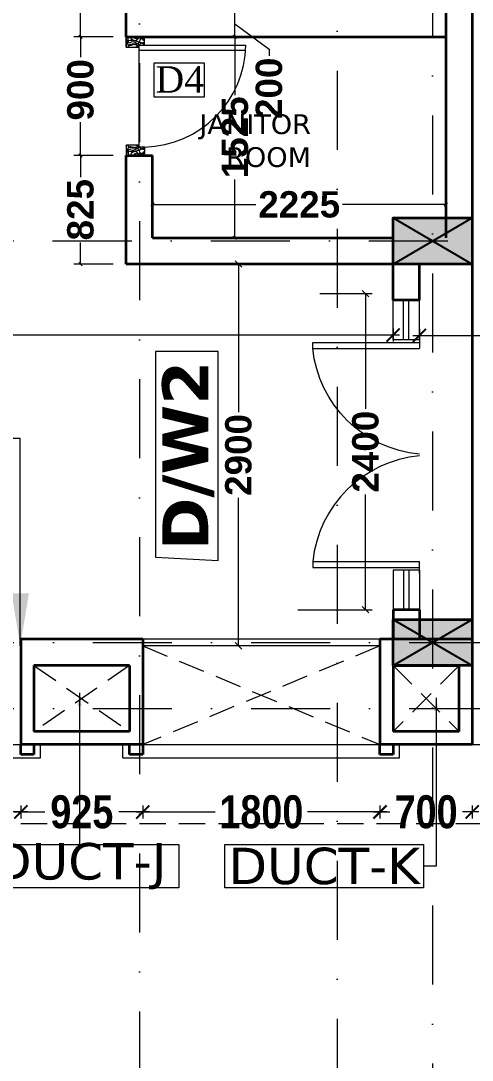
# Model space of a CAD drawing. Header units: millimetres. Extents: x -3092155 to 4513934, y -12317808 to 1850003.
# Drawn here: x -448414 to -444989, y -5530008 to -5522114 of the extents above; entities that cross this region are included whole.
import ezdxf

# ---------------------------------------------------------------- set-up
doc = ezdxf.new("R2010")
doc.units = ezdxf.units.MM
doc.header["$LTSCALE"] = 2
doc.header["$MEASUREMENT"] = 0
doc.header["$PDMODE"] = 34
doc.header["$PDSIZE"] = 500
doc.linetypes.add('DASHDOT', pattern=[1, 0.5, -0.25, 0, -0.25])
doc.linetypes.add('DASHED2', pattern=[0.375, 0.25, -0.125])
for name, color, linetype, lineweight, true_color in [('AEROW', 7, 'Continuous', 15, 0x0d0d0d), ('DOT', 7, 'DASHED2', 0, 0x89067c), ('duct text', 7, 'Continuous', 5, 0x30182a)]:
    doc.layers.add(name, color=color, linetype=linetype, lineweight=lineweight, true_color=true_color)
for name, color, linetype, lineweight in [('coloumn', 10, 'Continuous', 35), ('cornice', 12, 'Continuous', 25), ('D DIM', 250, 'Continuous', 9), ('D4', 10, 'Continuous', 5), ('DOOR', 27, 'Continuous', 5), ('DUCT', 37, 'Continuous', 35), ('DW2', 10, 'Continuous', 9), ('expen. jt.', 130, 'Continuous', 35), ('glass', 5, 'Continuous', 15), ('GRID', 251, 'DASHDOT', 5), ('RAILING', 47, 'Continuous', 13), ('SILL', 74, 'Continuous', 9), ('TEXT', 7, 'Continuous', 13), ('toi.dim.', 214, 'Continuous', 9), ('WAll', 250, 'Continuous', 35)]:
    doc.layers.add(name, color=color, linetype=linetype, lineweight=lineweight)
doc.styles.add('door', font='arial.ttf', dxfattribs={"height": 70})
doc.styles.add('INNER DIM', font='ARIALNB.TTF', dxfattribs={"height": 250})
doc.styles.add('int dim', font='arialbd.ttf', dxfattribs={"height": 200})
doc.styles.get("Standard").update_dxf_attribs({"font": 'times.ttf', "height": 500})
doc.styles.add('style2', font='verdana.ttf')
doc.dimstyles.new('DOOR', dxfattribs={"dimtxt": 100, "dimasz": 100, "dimexe": 25, "dimexo": 50, "dimgap": 25, "dimtad": 0, "dimtih": 1, "dimtoh": 1, "dimdec": 0, "dimzin": 3, "dimdsep": 46, "dimtxsty": 'door', "dimblk": 'OBLIQUE', "dimcen": 200, "dimclrd": 256, "dimclre": 256, "dimclrt": 256, "dimadec": 0, "dimazin": 0, "dimtfac": 1, "dimtdec": 0, "dimtofl": 0, "dimtmove": 2, "dimatfit": 3, "dimfxl": 300, "dimfxlon": 1, "dimfrac": 1, "dimtolj": 1, "dimtzin": 0, "dimlwd": -1, "dimlwe": -1, "dimarcsym": 0})
doc.dimstyles.new('external final', dxfattribs={"dimscale": 0, "dimtxt": 250, "dimasz": 100, "dimexe": 50, "dimexo": 50, "dimgap": 50, "dimtad": 0, "dimdec": 0, "dimzin": 0, "dimdsep": 46, "dimtxsty": 'INNER DIM', "dimblk": 'ARCHTICK', "dimcen": 100, "dimdle": 50, "dimclrd": 256, "dimclre": 256, "dimclrt": 256, "dimadec": 0, "dimazin": 0, "dimtfac": 1, "dimtdec": 0, "dimtix": 1, "dimtmove": 1, "dimatfit": 3, "dimfxl": 50, "dimfxlon": 1, "dimtolj": 1, "dimtzin": 0, "dimlwd": -1, "dimlwe": -1, "dimarcsym": 1})
doc.dimstyles.new('INNER DIM', dxfattribs={"dimscale": 0, "dimtxt": 250, "dimasz": 100, "dimexe": 50, "dimexo": 50, "dimgap": 50, "dimtad": 0, "dimdec": 0, "dimzin": 0, "dimdsep": 46, "dimtxsty": 'INNER DIM', "dimblk": 'ARCHTICK', "dimcen": 100, "dimdle": 50, "dimclrd": 256, "dimclre": 256, "dimclrt": 256, "dimadec": 0, "dimazin": 0, "dimtfac": 1, "dimtdec": 0, "dimtix": 1, "dimtmove": 2, "dimatfit": 3, "dimfxl": 50, "dimfxlon": 1, "dimtolj": 1, "dimtzin": 0, "dimlwd": -1, "dimlwe": -1, "dimarcsym": 1})
doc.dimstyles.new('lamon', dxfattribs={"dimtxt": 200, "dimasz": 50, "dimexe": 50, "dimexo": 100, "dimgap": 25, "dimtad": 0, "dimdec": 0, "dimzin": 3, "dimdsep": 46, "dimtxsty": 'int dim', "dimblk": 'OBLIQUE', "dimcen": 90, "dimclrd": 256, "dimclre": 256, "dimclrt": 256, "dimadec": 0, "dimazin": 0, "dimtfac": 1, "dimtdec": 0, "dimtofl": 0, "dimtmove": 1, "dimatfit": 3, "dimfxl": 1, "dimfrac": 1, "dimtolj": 1, "dimtzin": 0, "dimlwd": -1, "dimlwe": -1, "dimarcsym": 1})
doc.dimstyles.new('toilet detail', dxfattribs={"dimtxt": 150, "dimasz": 25, "dimexe": 50, "dimexo": 100, "dimgap": 25, "dimtad": 0, "dimdec": 0, "dimzin": 3, "dimdsep": 46, "dimtxsty": 'int dim', "dimblk": 'OBLIQUE', "dimcen": 90, "dimclrd": 214, "dimclre": 214, "dimclrt": 256, "dimadec": 0, "dimazin": 0, "dimtfac": 1, "dimtdec": 0, "dimtofl": 0, "dimtmove": 1, "dimatfit": 3, "dimfxl": 1, "dimfrac": 1, "dimtolj": 1, "dimtzin": 0, "dimlwd": -1, "dimlwe": -1, "dimarcsym": 1})

# ---------------------------------------------------------------- blocks, each defined once
blk = doc.blocks.new('_ArchTick')
at = {"color": 0, "linetype": 'ByBlock', "const_width": 0.15}
blk.add_lwpolyline([(-0.5, -0.5), (0.5, 0.5)], dxfattribs=at)
blk = doc.blocks.new('*D109')
at = {"layer": 'D DIM', "ltscale": 100, "transparency": 16777216}
for p, q in [((-445688.6, -5528072.8), (-445688.6, -5528172.8)), ((-444988.5, -5528072.8), (-444988.5, -5528172.8)), ((-445738.6, -5528122.8), (-445614.4, -5528122.8)), ((-444938.5, -5528122.8), (-445062.7, -5528122.8))]:
    blk.add_line(p, q, dxfattribs=at)
at = {"layer": 'Defpoints', "color": 0, "lineweight": 50, "ltscale": 100, "transparency": 16777216}
for p in [(-445688.6, -5527611.2), (-444988.5, -5527611.2), (-445688.6, -5528122.8)]:
    blk.add_point(p, dxfattribs=at)
at = {"layer": 'D DIM', "ltscale": 100, "transparency": 16777216, "xscale": 100, "yscale": 100, "zscale": 100, "rotation": 180}
blk.add_blockref('_ArchTick', (-445688.6, -5528122.8), dxfattribs=at)
at = {"layer": 'D DIM', "ltscale": 100, "transparency": 16777216, "xscale": 100, "yscale": 100, "zscale": 100}
blk.add_blockref('_ArchTick', (-444988.5, -5528122.8), dxfattribs=at)
at = {"layer": 'D DIM', "ltscale": 100, "transparency": 16777216, "insert": (-445338.5, -5528122.8), "char_height": 250, "attachment_point": 5, "style": 'INNER DIM'}
blk.add_mtext('\\A1;700', dxfattribs=at)
blk = doc.blocks.new('*D110')
at = {"layer": 'D DIM', "ltscale": 100, "transparency": 16777216}
for p, q in [((-447488.6, -5528072.8), (-447488.6, -5528172.8)), ((-445688.6, -5528072.8), (-445688.6, -5528172.8)), ((-447538.6, -5528122.8), (-446938.8, -5528122.8)), ((-445638.6, -5528122.8), (-446238.4, -5528122.8))]:
    blk.add_line(p, q, dxfattribs=at)
at = {"layer": 'Defpoints', "color": 0, "lineweight": 50, "ltscale": 100, "transparency": 16777216}
for p in [(-447488.6, -5527611.2), (-445688.6, -5527611.2), (-447488.6, -5528122.8)]:
    blk.add_point(p, dxfattribs=at)
at = {"layer": 'D DIM', "ltscale": 100, "transparency": 16777216, "xscale": 100, "yscale": 100, "zscale": 100, "rotation": 180}
blk.add_blockref('_ArchTick', (-447488.6, -5528122.8), dxfattribs=at)
at = {"layer": 'D DIM', "ltscale": 100, "transparency": 16777216, "xscale": 100, "yscale": 100, "zscale": 100}
blk.add_blockref('_ArchTick', (-445688.6, -5528122.8), dxfattribs=at)
at = {"layer": 'D DIM', "ltscale": 100, "transparency": 16777216, "insert": (-446588.6, -5528122.8), "char_height": 250, "attachment_point": 5, "style": 'INNER DIM'}
blk.add_mtext('\\A1;1800', dxfattribs=at)
blk = doc.blocks.new('*D111')
at = {"layer": 'D DIM', "ltscale": 100, "transparency": 16777216}
for p, q in [((-448413.6, -5528072.8), (-448413.6, -5528172.8)), ((-447488.6, -5528072.8), (-447488.6, -5528172.8)), ((-448463.6, -5528122.8), (-448231.1, -5528122.8)), ((-447438.6, -5528122.8), (-447671, -5528122.8))]:
    blk.add_line(p, q, dxfattribs=at)
at = {"layer": 'Defpoints', "color": 0, "lineweight": 50, "ltscale": 100, "transparency": 16777216}
for p in [(-448413.6, -5527611.2), (-447488.6, -5527611.2), (-448413.6, -5528122.8)]:
    blk.add_point(p, dxfattribs=at)
at = {"layer": 'D DIM', "ltscale": 100, "transparency": 16777216, "xscale": 100, "yscale": 100, "zscale": 100, "rotation": 180}
blk.add_blockref('_ArchTick', (-448413.6, -5528122.8), dxfattribs=at)
at = {"layer": 'D DIM', "ltscale": 100, "transparency": 16777216, "xscale": 100, "yscale": 100, "zscale": 100}
blk.add_blockref('_ArchTick', (-447488.6, -5528122.8), dxfattribs=at)
at = {"layer": 'D DIM', "ltscale": 100, "transparency": 16777216, "insert": (-447951.1, -5528122.8), "char_height": 250, "attachment_point": 5, "style": 'INNER DIM'}
blk.add_mtext('\\A1;925', dxfattribs=at)
blk = doc.blocks.new('*D112')
at = {"layer": 'D DIM', "ltscale": 100, "transparency": 16777216}
for p, q in [((-450213.6, -5528072.8), (-450213.6, -5528172.8)), ((-448413.6, -5528072.8), (-448413.6, -5528172.8)), ((-450263.6, -5528122.8), (-449663.8, -5528122.8)), ((-448363.6, -5528122.8), (-448963.4, -5528122.8))]:
    blk.add_line(p, q, dxfattribs=at)
at = {"layer": 'Defpoints', "color": 0, "lineweight": 50, "ltscale": 100, "transparency": 16777216}
for p in [(-450213.6, -5527611.2), (-448413.6, -5527611.2), (-450213.6, -5528122.8)]:
    blk.add_point(p, dxfattribs=at)
at = {"layer": 'D DIM', "ltscale": 100, "transparency": 16777216, "xscale": 100, "yscale": 100, "zscale": 100, "rotation": 180}
blk.add_blockref('_ArchTick', (-450213.6, -5528122.8), dxfattribs=at)
at = {"layer": 'D DIM', "ltscale": 100, "transparency": 16777216, "xscale": 100, "yscale": 100, "zscale": 100}
blk.add_blockref('_ArchTick', (-448413.6, -5528122.8), dxfattribs=at)
at = {"layer": 'D DIM', "ltscale": 100, "transparency": 16777216, "insert": (-449313.6, -5528122.8), "char_height": 250, "attachment_point": 5, "style": 'INNER DIM'}
blk.add_mtext('\\A1;1800', dxfattribs=at)
blk = doc.blocks.new('_Oblique')
at = {"color": 0, "linetype": 'ByBlock', "lineweight": -2}
blk.add_line((-0.5, -0.5), (0.5, 0.5), dxfattribs=at)
blk = doc.blocks.new('*D331')
at = {"layer": 'D DIM', "ltscale": 100, "transparency": 16777216}
for p, q in [((-446587.3, -5523961.2), (-446812.3, -5523961.2)), ((-446762.3, -5523961.2), (-446762.3, -5525085.8)), ((-446762.3, -5526861.2), (-446762.3, -5525736.6)), ((-446688.6, -5526861.2), (-446812.3, -5526861.2))]:
    blk.add_line(p, q, dxfattribs=at)
at = {"layer": 'Defpoints', "color": 0, "lineweight": 50, "ltscale": 100, "transparency": 16777216}
for p in [(-446487.3, -5523961.2), (-446762.3, -5526861.2), (-446588.6, -5526861.2)]:
    blk.add_point(p, dxfattribs=at)
at = {"layer": 'D DIM', "ltscale": 100, "transparency": 16777216, "xscale": 50, "yscale": 50, "zscale": 50}
for p, rotation in [((-446762.3, -5523961.2), 90), ((-446762.3, -5526861.2), 270)]:
    blk.add_blockref('_Oblique', p, dxfattribs=dict(at, rotation=rotation))
at = {"layer": 'D DIM', "ltscale": 100, "transparency": 16777216, "insert": (-446762.3, -5525411.2), "char_height": 200, "attachment_point": 5, "rotation": 90, "style": 'int dim'}
blk.add_mtext('\\A1;2900', dxfattribs=at)
blk = doc.blocks.new('*D350')
at = {"layer": 'D DIM', "ltscale": 100, "transparency": 16777216}
for p, q in [((-445389.4, -5524453.7), (-445389.4, -5524553.7)), ((-438738.9, -5524453.7), (-438738.9, -5524553.7)), ((-445439.4, -5524503.7), (-442419.7, -5524503.7)), ((-438688.9, -5524503.7), (-441708.6, -5524503.7))]:
    blk.add_line(p, q, dxfattribs=at)
at = {"layer": 'Defpoints', "color": 0, "lineweight": 50, "ltscale": 100, "transparency": 16777216}
for p in [(-438738.9, -5523611.2), (-445389.4, -5523961.2), (-445389.4, -5524503.7)]:
    blk.add_point(p, dxfattribs=at)
at = {"layer": 'D DIM', "ltscale": 100, "transparency": 16777216, "xscale": 100, "yscale": 100, "zscale": 100, "rotation": 180}
blk.add_blockref('_ArchTick', (-445389.4, -5524503.7), dxfattribs=at)
at = {"layer": 'D DIM', "ltscale": 100, "transparency": 16777216, "xscale": 100, "yscale": 100, "zscale": 100}
blk.add_blockref('_ArchTick', (-438738.9, -5524503.7), dxfattribs=at)
at = {"layer": 'D DIM', "ltscale": 100, "transparency": 16777216, "insert": (-442064.1, -5524503.7), "char_height": 250, "attachment_point": 5, "style": 'INNER DIM'}
blk.add_mtext('\\A1;6650', dxfattribs=at)
blk = doc.blocks.new('*D949')
at = {"layer": 'D DIM', "ltscale": 100, "transparency": 16777216}
for p, q in [((-446144.4, -5524186.2), (-445748.4, -5524186.2)), ((-445798.4, -5524186.2), (-445798.4, -5525060.8)), ((-445798.4, -5526586.2), (-445798.4, -5525711.6)), ((-446311.9, -5526586.2), (-445748.4, -5526586.2))]:
    blk.add_line(p, q, dxfattribs=at)
at = {"layer": 'Defpoints', "color": 0, "lineweight": 50, "ltscale": 100, "transparency": 16777216}
for p in [(-446244.4, -5524186.2), (-445798.4, -5524186.2), (-446411.9, -5526586.2)]:
    blk.add_point(p, dxfattribs=at)
at = {"layer": 'D DIM', "ltscale": 100, "transparency": 16777216, "xscale": 50, "yscale": 50, "zscale": 50}
for p, rotation in [((-445798.4, -5524186.2), 90), ((-445798.4, -5526586.2), 270)]:
    blk.add_blockref('_Oblique', p, dxfattribs=dict(at, rotation=rotation))
at = {"layer": 'D DIM', "ltscale": 100, "transparency": 16777216, "insert": (-445798.4, -5525386.2), "char_height": 200, "attachment_point": 5, "rotation": 90, "style": 'int dim'}
blk.add_mtext('\\A1;2400', dxfattribs=at)
blk = doc.blocks.new('1000 DOOR R')
at = {"layer": 'DOOR', "color": 252, "ltscale": 200}
for p, q in [((-900, -900), (0, -900)), ((-900, -900), (-900, -950)), ((-900, -950), (0, -950)), ((0, -1000), (0, -900))]:
    blk.add_line(p, q, dxfattribs=at)
blk.add_arc((96.2, -1003), 1001.5, 95.46124, 174.09882, dxfattribs=at)
blk = doc.blocks.new('A$C44E84F5B')
at = {"layer": 'SILL', "ltscale": 0.1, "extrusion": (0, 0, -1), "xscale": -0.8999999999990947, "yscale": 0.8999999999990947, "zscale": -0.900000000403865, "rotation": 180}
blk.add_blockref('1000 DOOR R', (0, 900), dxfattribs=at)
at = {"layer": 'SILL', "ltscale": 0.1, "extrusion": (0, 0, -1), "xscale": 0.8999999999990947, "yscale": 0.8999999999990947, "zscale": -0.900000000403865}
blk.add_blockref('1000 DOOR R', (0, 900), dxfattribs=at)
blk = doc.blocks.new('S.F')
at = {"layer": 'coloumn', "ltscale": 100}
for points in [[(40680.8, -5831806.2), (40680.8, -5832156.2), (40080.8, -5832156.2), (40080.8, -5831806.2)], [(40680.4, -5834856.2), (40680.4, -5835206.2), (40080.4, -5835206.2), (40080.4, -5834856.2)]]:
    blk.add_hatch(color=256, dxfattribs=at).paths.add_polyline_path(points)
at = {"layer": 'coloumn', "lineweight": 25, "ltscale": 100}
for p, q in [((40080.8, -5832156.2), (40680.8, -5831806.2)), ((40080.8, -5831806.2), (40680.8, -5832156.2)), ((40080.4, -5835206.2), (40680.4, -5834856.2)), ((40080.4, -5834856.2), (40680.4, -5835206.2))]:
    blk.add_line(p, q, dxfattribs=at)
at = {"layer": 'coloumn', "ltscale": 100}
for points in [[(40680.8, -5831806.2), (40680.8, -5832156.2), (40080.8, -5832156.2), (40080.8, -5831806.2)], [(40680.4, -5834856.2), (40680.4, -5835206.2), (40080.4, -5835206.2), (40080.4, -5834856.2)]]:
    blk.add_lwpolyline(points, close=True, dxfattribs=at)
blk = doc.blocks.new('*D1121')
at = {"layer": 'D DIM', "ltscale": 100, "transparency": 16777216}
for p, q in [((-456614.3, -5524543.1), (-456614.3, -5524450.3)), ((-445589.4, -5524450.3), (-445589.4, -5524550.3)), ((-456664.3, -5524500.3), (-451534.4, -5524500.3)), ((-445539.4, -5524500.3), (-450669.4, -5524500.3))]:
    blk.add_line(p, q, dxfattribs=at)
at = {"layer": 'Defpoints', "color": 0, "lineweight": 50, "ltscale": 100, "transparency": 16777216}
for p in [(-445589.4, -5524127.4), (-445589.4, -5524500.3), (-456614.3, -5524593.1)]:
    blk.add_point(p, dxfattribs=at)
at = {"layer": 'D DIM', "ltscale": 100, "transparency": 16777216, "xscale": 100, "yscale": 100, "zscale": 100, "rotation": 180}
blk.add_blockref('_ArchTick', (-456614.3, -5524500.3), dxfattribs=at)
at = {"layer": 'D DIM', "ltscale": 100, "transparency": 16777216, "xscale": 100, "yscale": 100, "zscale": 100}
blk.add_blockref('_ArchTick', (-445589.4, -5524500.3), dxfattribs=at)
at = {"layer": 'D DIM', "ltscale": 100, "transparency": 16777216, "insert": (-451101.9, -5524500.3), "char_height": 250, "attachment_point": 5, "style": 'INNER DIM'}
blk.add_mtext('\\A1;11025', dxfattribs=at)
blk = doc.blocks.new('A$C3DC14F32')
at = {"layer": 'DOOR', "ltscale": 100}
for p, q in [((53, 115), (53, 756.7)), ((84, 80), (84, 755.4)), ((0, 0), (0, 115)), ((53, 115), (0, 115)), ((53, 80), (53, 115)), ((53, 80), (697, 80)), ((65, 0), (65, 80)), ((685, 80), (685, 0)), ((697, 115), (697, 80)), ((697, 115), (750, 115)), ((750, 115), (750, 0)), ((65, 0), (0, 0)), ((685, 0), (750, 0))]:
    blk.add_line(p, q, dxfattribs=at)
blk.add_arc((40.3, 100), 656.9, 1.30772, 88.89343, dxfattribs=at)
for points in [[(50, 115), (28.5, 70), (14.5, 33.5), (0, 24)], [(26.5, 115), (8, 91.5), (10.5, 56), (0, 44.5)], [(53, 82), (32.5, 31.5), (37, 21), (0, 12)], [(0, 81), (22.5, 62.5), (25, 15), (65, 0)], [(62, 80), (49, 49), (54, 23.5), (4, 0)], [(7, 115), (15, 90.5), (41.5, 75), (48, 24.5), (65, 10)], [(37, 115), (40, 96), (56, 76), (65, 61)], [(743, 115), (735, 90.5), (708.5, 75), (702, 24.5), (685, 10)], [(713, 115), (710, 96), (694, 76), (685, 61)], [(750, 81), (727.5, 62.5), (725, 15), (685, 0)], [(688, 80), (701, 49), (696, 23.5), (746, 0)], [(697, 82), (717.5, 31.5), (713, 21), (750, 12)], [(700, 115), (721.5, 70), (735.5, 33.5), (750, 24)], [(723.5, 115), (742, 91.5), (739.5, 56), (750, 44.5)]]:
    blk.add_spline(points, degree=3, dxfattribs=at)
blk = doc.blocks.new('*D1265')
at = {"layer": 'Defpoints', "color": 0, "lineweight": 50, "ltscale": 100, "transparency": 16777216}
for p in [(-1419582.2, -5393635.7), (-1419235.2, -5393635.7), (-1419235.2, -5394460.7)]:
    blk.add_point(p, dxfattribs=at)
at = {"layer": 'toi.dim.', "color": 214, "ltscale": 100, "transparency": 16777216}
for p, q in [((-1419335.2, -5393635.7), (-1419632.2, -5393635.7)), ((-1419582.2, -5393635.7), (-1419582.2, -5393800)), ((-1419582.2, -5394460.7), (-1419582.2, -5394296.4)), ((-1419335.2, -5394460.7), (-1419632.2, -5394460.7))]:
    blk.add_line(p, q, dxfattribs=at)
at = {"layer": 'toi.dim.', "color": 214, "ltscale": 100, "transparency": 16777216, "xscale": 25, "yscale": 25, "zscale": 25}
for p, rotation in [((-1419582.2, -5393635.7), 90), ((-1419582.2, -5394460.7), 270)]:
    blk.add_blockref('_Oblique', p, dxfattribs=dict(at, rotation=rotation))
at = {"layer": 'toi.dim.', "ltscale": 100, "transparency": 16777216, "insert": (-1419582.2, -5394048.2), "char_height": 200, "attachment_point": 5, "rotation": 90, "style": 'int dim'}
blk.add_mtext('\\A1;825', dxfattribs=at)
blk = doc.blocks.new('*D1266')
at = {"layer": 'Defpoints', "color": 0, "lineweight": 50, "ltscale": 100, "transparency": 16777216}
for p in [(-1419582.2, -5392735.7), (-1419235.2, -5392735.7), (-1419235.2, -5393635.7)]:
    blk.add_point(p, dxfattribs=at)
at = {"layer": 'toi.dim.', "color": 214, "ltscale": 100, "transparency": 16777216}
for p, q in [((-1419335.2, -5392735.7), (-1419632.2, -5392735.7)), ((-1419582.2, -5392735.7), (-1419582.2, -5392890.9)), ((-1419582.2, -5393635.7), (-1419582.2, -5393384.4)), ((-1419335.2, -5393635.7), (-1419632.2, -5393635.7))]:
    blk.add_line(p, q, dxfattribs=at)
at = {"layer": 'toi.dim.', "color": 214, "ltscale": 100, "transparency": 16777216, "xscale": 25, "yscale": 25, "zscale": 25}
for p, rotation in [((-1419582.2, -5392735.7), 90), ((-1419582.2, -5393635.7), 270)]:
    blk.add_blockref('_Oblique', p, dxfattribs=dict(at, rotation=rotation))
at = {"layer": 'toi.dim.', "ltscale": 100, "transparency": 16777216, "insert": (-1419582.2, -5393137.6), "char_height": 200, "attachment_point": 5, "rotation": 90, "style": 'int dim'}
blk.add_mtext('\\A1;900', dxfattribs=at)
blk = doc.blocks.new('*D1267')
at = {"layer": 'Defpoints', "color": 0, "lineweight": 50, "ltscale": 100, "transparency": 16777216}
for p in [(-1419582.2, -5391060.7), (-1419359.8, -5391060.7), (-1419235.2, -5392735.7)]:
    blk.add_point(p, dxfattribs=at)
at = {"layer": 'toi.dim.', "color": 214, "ltscale": 100, "transparency": 16777216}
for p, q in [((-1419459.8, -5391060.7), (-1419632.2, -5391060.7)), ((-1419582.2, -5391060.7), (-1419582.2, -5391577.7)), ((-1419582.2, -5392735.7), (-1419582.2, -5392218.7)), ((-1419335.2, -5392735.7), (-1419632.2, -5392735.7))]:
    blk.add_line(p, q, dxfattribs=at)
at = {"layer": 'toi.dim.', "color": 214, "ltscale": 100, "transparency": 16777216, "xscale": 25, "yscale": 25, "zscale": 25}
for p, rotation in [((-1419582.2, -5391060.7), 90), ((-1419582.2, -5392735.7), 270)]:
    blk.add_blockref('_Oblique', p, dxfattribs=dict(at, rotation=rotation))
at = {"layer": 'toi.dim.', "ltscale": 100, "transparency": 16777216, "insert": (-1419582.2, -5391898.2), "char_height": 200, "attachment_point": 5, "rotation": 90, "style": 'int dim'}
blk.add_mtext('\\A1;1675', dxfattribs=at)
blk = doc.blocks.new('*D1271')
at = {"layer": 'Defpoints', "color": 0, "lineweight": 50, "ltscale": 100, "transparency": 16777216}
for p in [(-1418410.2, -5392735.7), (-1418122.5, -5392735.7), (-1418122.5, -5394260.7)]:
    blk.add_point(p, dxfattribs=at)
at = {"layer": 'toi.dim.', "color": 214, "ltscale": 100, "transparency": 16777216}
for p, q in [((-1418222.5, -5392735.7), (-1418460.2, -5392735.7)), ((-1418410.2, -5392735.7), (-1418410.2, -5393177.7)), ((-1418410.2, -5394260.7), (-1418410.2, -5393818.7)), ((-1418222.5, -5394260.7), (-1418460.2, -5394260.7))]:
    blk.add_line(p, q, dxfattribs=at)
at = {"layer": 'toi.dim.', "color": 214, "ltscale": 100, "transparency": 16777216, "xscale": 25, "yscale": 25, "zscale": 25}
for p, rotation in [((-1418410.2, -5392735.7), 90), ((-1418410.2, -5394260.7), 270)]:
    blk.add_blockref('_Oblique', p, dxfattribs=dict(at, rotation=rotation))
at = {"layer": 'toi.dim.', "ltscale": 100, "transparency": 16777216, "insert": (-1418410.2, -5393498.2), "char_height": 200, "attachment_point": 5, "rotation": 90, "style": 'int dim'}
blk.add_mtext('\\A1;1525', dxfattribs=at)
blk = doc.blocks.new('*D1272')
at = {"layer": 'Defpoints', "color": 0, "lineweight": 50, "ltscale": 100, "transparency": 16777216}
for p in [(-1418410.2, -5392535.7), (-1418285.2, -5392535.7), (-1418122.5, -5392735.7)]:
    blk.add_point(p, dxfattribs=at)
at = {"layer": 'toi.dim.', "color": 214, "ltscale": 100, "transparency": 16777216}
for p, q in [((-1418385.2, -5392535.7), (-1418460.2, -5392535.7)), ((-1418410.2, -5392735.7), (-1418410.2, -5392535.7)), ((-1418410.2, -5392635.7), (-1418151.6, -5392828.3)), ((-1418222.5, -5392735.7), (-1418460.2, -5392735.7)), ((-1418151.6, -5392828.3), (-1418151.6, -5392878.3))]:
    blk.add_line(p, q, dxfattribs=at)
at = {"layer": 'toi.dim.', "color": 214, "ltscale": 100, "transparency": 16777216, "xscale": 25, "yscale": 25, "zscale": 25}
for p, rotation in [((-1418410.2, -5392535.7), 90), ((-1418410.2, -5392735.7), 270)]:
    blk.add_blockref('_Oblique', p, dxfattribs=dict(at, rotation=rotation))
at = {"layer": 'toi.dim.', "ltscale": 100, "transparency": 16777216, "insert": (-1418151.6, -5393126), "char_height": 200, "attachment_point": 5, "rotation": 90, "style": 'int dim'}
blk.add_mtext('\\A1;200', dxfattribs=at)
blk = doc.blocks.new('*D1308')
at = {"layer": 'Defpoints', "color": 0, "lineweight": 50, "ltscale": 100, "transparency": 16777216}
for p in [(-1419035.2, -5393857.8), (-1416810.3, -5393857.8), (-1419035.2, -5394008.8)]:
    blk.add_point(p, dxfattribs=at)
at = {"layer": 'toi.dim.', "color": 214, "ltscale": 100, "transparency": 16777216}
for p, q in [((-1419035.2, -5393957.8), (-1419035.2, -5394058.8)), ((-1416810.3, -5393957.8), (-1416810.3, -5394058.8)), ((-1419035.2, -5394008.8), (-1418250.8, -5394008.8)), ((-1416810.3, -5394008.8), (-1417594.7, -5394008.8))]:
    blk.add_line(p, q, dxfattribs=at)
at = {"layer": 'toi.dim.', "color": 214, "ltscale": 100, "transparency": 16777216, "xscale": 25, "yscale": 25, "zscale": 25, "rotation": 180}
blk.add_blockref('_Oblique', (-1419035.2, -5394008.8), dxfattribs=at)
at = {"layer": 'toi.dim.', "color": 214, "ltscale": 100, "transparency": 16777216, "xscale": 25, "yscale": 25, "zscale": 25}
blk.add_blockref('_Oblique', (-1416810.3, -5394008.8), dxfattribs=at)
at = {"layer": 'toi.dim.', "ltscale": 100, "transparency": 16777216, "insert": (-1417922.7, -5394008.8), "char_height": 200, "attachment_point": 5, "style": 'int dim'}
blk.add_mtext('\\A1;2225', dxfattribs=at)
blk = doc.blocks.new('tyyhht')
at = {"layer": 'DUCT', "ltscale": 100}
for p, q in [((-456314, -5835881.2), (-456314, -5835806.2)), ((-456214, -5835806.2), (-456214, -5835881.2)), ((-454414, -5835881.2), (-454414, -5835806.2)), ((-454314, -5835806.2), (-454314, -5835881.2)), ((-456214, -5835881.2), (-456314, -5835881.2)), ((-454314, -5835881.2), (-454414, -5835881.2))]:
    blk.add_line(p, q, dxfattribs=at)
at = {"layer": 'SILL', "ltscale": 100}
for p, q in [((-456364, -5835906.2), (-456364, -5835806.2)), ((-454264.4, -5835906.2), (-454264.4, -5835806.2)), ((-456364, -5835906.2), (-454264.4, -5835906.2))]:
    blk.add_line(p, q, dxfattribs=at)
blk = doc.blocks.new('u67u6ujuj')
at = {"layer": 'D4'}
blk.add_lwpolyline([(-1419023.9, -5392931.7), (-1418643.5, -5392931.7), (-1418643.5, -5393192.3), (-1419023.9, -5393192.3)], close=True, dxfattribs=at)
at = {"layer": 'WAll', "ltscale": 100}
for p, q in [((-1416610.2, -5385110.7), (-1416610.2, -5394460.7)), ((-1416810.3, -5385310.7), (-1416810.3, -5394260.7)), ((-1419235.2, -5392735.7), (-1419235.2, -5391078.5)), ((-1419235.2, -5392735.7), (-1416809.8, -5392735.7)), ((-1419235.2, -5394460.7), (-1419235.2, -5393635.7)), ((-1419235.2, -5393635.7), (-1419035.2, -5393635.7)), ((-1419035.2, -5394260.7), (-1419035.2, -5393635.7)), ((-1419035.2, -5394260.7), (-1417209.8, -5394260.7)), ((-1417209.8, -5394460.7), (-1419235.2, -5394460.7))]:
    blk.add_line(p, q, dxfattribs=at)
at = {"layer": 'DOOR', "ltscale": 100, "xscale": 1.199999999953806, "yscale": 1.199999999953806, "zscale": 1.199999999953806, "rotation": 269.9994965937137}
blk.add_blockref('A$C3DC14F32', (-1419235.2, -5392735.7), dxfattribs=at)
at = {"layer": 'D4', "insert": (-1418829.3, -5392958.8), "char_height": 200, "width": 464.194, "attachment_point": 2}
blk.add_mtext('\\pt2000;D4', dxfattribs=at)
at = {"layer": 'TEXT', "ltscale": 100, "insert": (-1417833.4, -5393323.4), "char_height": 150, "attachment_point": 3, "style": 'style2'}
blk.add_mtext('JANITOR\\PROOM', dxfattribs=at)
at = {"layer": 'toi.dim.', "ltscale": 100}
for base, p1, p2, angle, picture, middle in [((-1419582.2, -5391060.7), (-1419235.2, -5392735.7), (-1419359.8, -5391060.7), 90, '*D1267', (-1419582.2, -5391898.2)), ((-1418410.2, -5392735.7), (-1418122.5, -5394260.7), (-1418122.5, -5392735.7), 90, '*D1271', (-1418410.2, -5393498.2)), ((-1419582.2, -5393635.7), (-1419235.2, -5394460.7), (-1419235.2, -5393635.7), 90, '*D1265', (-1419582.2, -5394048.2)), ((-1419035.2, -5394008.8), (-1416810.3, -5393857.8), (-1419035.2, -5393857.8), 180, '*D1308', (-1417922.7, -5394008.8))]:
    dim = blk.add_linear_dim(base=base, p1=p1, p2=p2, angle=angle, dimstyle='toilet detail', dxfattribs=at)
    dim.commit()
    dim.dimension.update_dxf_attribs({"geometry": picture, "text_midpoint": middle})
for base, p1, p2, picture, middle in [((-1418410.2, -5392535.7), (-1418122.5, -5392735.7), (-1418285.2, -5392535.7), '*D1272', (-1418151.6, -5392903.3)), ((-1419582.2, -5392735.7), (-1419235.2, -5393635.7), (-1419235.2, -5392735.7), '*D1266', (-1419582.2, -5393137.6))]:
    dim = blk.add_linear_dim(base=base, p1=p1, p2=p2, angle=90, dimstyle='toilet detail', dxfattribs=at)
    dim.commit()
    dim.dimension.update_dxf_attribs({"geometry": picture, "text_midpoint": middle, "dimtype": 160})
blk = doc.blocks.new('hyh')
at = {"layer": 'duct text', "ltscale": 0.1}
for points in [[(-185467.3, -5572360.1), (-183958.9, -5572360.1), (-183958.9, -5572689.2), (-185467.3, -5572689.2)], [(-183612, -5572360.1), (-182103.6, -5572360.1), (-182103.6, -5572689.2), (-183612, -5572689.2)]]:
    blk.add_lwpolyline(points, close=True, dxfattribs=at)
at = {"layer": 'duct text', "ltscale": 0.1, "char_height": 276.639, "width": 1547.237, "attachment_point": 5, "style": 'style2'}
for s, insert in [('\\pt3043;DUCT-J', (-184711.7, -5572524.8)), ('\\pt3043;DUCT-K', (-182856.4, -5572524.8))]:
    blk.add_mtext(s, dxfattribs=dict(at, insert=insert))
at = {"layer": 'duct text', "ltscale": 0.1}
for points in [[(-184713.1, -5571208.8), (-184713.1, -5572347.2), (-184713.1, -5572360.1)], [(-182007, -5571245.2), (-182007, -5572524.6), (-182103.6, -5572524.6)]]:
    blk.add_leader(points, dimstyle='DOOR', dxfattribs=at)

msp = doc.modelspace()

# ---------------------------------------------------------------- linework, layer by layer
at = {"layer": 'DOT', "ltscale": 400}
for p, q in [((-445688.9, -5526861.2), (-447488.9, -5527611.2)), ((-447488.9, -5526861.2), (-445688.9, -5527611.2)), ((-448314, -5527011.2), (-447588.9, -5527511.2)), ((-447588.9, -5527011.2), (-448314, -5527511.2)), ((-445588.9, -5527011.2), (-445088.9, -5527511.2)), ((-445088.9, -5527011.2), (-445588.9, -5527511.2)), ((-458013.9, -5528211.2), (-440063.9, -5528211.2))]:
    msp.add_line(p, q, dxfattribs=at)
at = {"layer": 'DOT', "linetype": 'Continuous', "ltscale": 400}
msp.add_line((-457414.3, -5527611.2), (-439489.3, -5527611.2), dxfattribs=at)
at = {"layer": 'DUCT', "ltscale": 100}
for p, q in [((-447488.9, -5526811.2), (-448414, -5526811.2)), ((-448414, -5526811.2), (-448414, -5527611.2)), ((-447488.9, -5526811.2), (-447488.9, -5527611.2)), ((-445688.9, -5526811.2), (-445688.9, -5527611.2)), ((-444989.3, -5526811.2), (-445688.9, -5526811.2)), ((-445688.9, -5526811.2), (-445688.9, -5527011.2)), ((-444989.3, -5526811.2), (-444989.3, -5527611.2)), ((-447588.9, -5527011.2), (-448314, -5527011.2)), ((-448314, -5527011.2), (-448314, -5527511.2)), ((-447588.9, -5527011.2), (-447588.9, -5527511.2)), ((-445588.9, -5527011.2), (-445588.9, -5527511.2)), ((-445588.9, -5527011.2), (-445088.9, -5527011.2)), ((-445088.9, -5527511.2), (-445088.9, -5527011.2)), ((-447588.9, -5527511.2), (-448314, -5527511.2)), ((-445088.9, -5527511.2), (-445588.9, -5527511.2)), ((-447488.9, -5527611.2), (-448414, -5527611.2)), ((-444988.9, -5527611.2), (-445688.9, -5527611.2))]:
    msp.add_line(p, q, dxfattribs=at)
at = {"layer": 'DW2', "ltscale": 100}
msp.add_lwpolyline([(-446917.1, -5526211.7), (-446917.1, -5524624.8), (-447391, -5524624.8), (-447391, -5526186.7)], close=True, dxfattribs=at)
at = {"layer": 'expen. jt.', "ltscale": 100}
msp.add_line((-444989.3, -5514611.2), (-444989.3, -5526661.2), dxfattribs=at)
at = {"layer": 'glass', "ltscale": 100}
for p, q in [((-445508.9, -5524536.7), (-445508.9, -5524236.7)), ((-445468.9, -5524536.7), (-445468.9, -5524236.7)), ((-445508.9, -5526286.2), (-445508.9, -5526586.2)), ((-445468.9, -5526286.2), (-445468.9, -5526586.2))]:
    msp.add_line(p, q, dxfattribs=at)
at = {"layer": 'GRID', "color": 5, "ltscale": 600}
for p, q in [((-445289, -5497630.3), (-445289, -5586432.3)), ((-446013.9, -5498491), (-446013.9, -5585571.5)), ((-447514.4, -5499634.4), (-447514.4, -5584428.2))]:
    msp.add_line(p, q, dxfattribs=at)
at = {"layer": 'GRID', "color": 6, "ltscale": 600}
for p, q in [((-460173.8, -5523786.2), (-367334.4, -5523786.2)), ((-461068.2, -5526836.2), (-366440.7, -5526836.2)), ((-461068.2, -5527336.2), (-366440.7, -5527336.2))]:
    msp.add_line(p, q, dxfattribs=at)
at = {"layer": 'RAILING', "ltscale": 100}
for p, q in [((-445689.3, -5526811.2), (-447489.3, -5526811.2)), ((-445689.3, -5526861.2), (-447489.3, -5526861.2))]:
    msp.add_line(p, q, dxfattribs=at)
at = {"layer": 'SILL', "ltscale": 100}
for p, q in [((-445588.9, -5524536.7), (-445588.9, -5524236.7)), ((-445388.9, -5524536.7), (-445388.9, -5524236.7)), ((-445388.9, -5524536.7), (-445588.9, -5524536.7)), ((-445588.9, -5526286.2), (-445588.9, -5526586.2)), ((-445388.9, -5526286.2), (-445588.9, -5526286.2)), ((-445388.9, -5526286.2), (-445388.9, -5526586.2))]:
    msp.add_line(p, q, dxfattribs=at)
at = {"layer": 'WAll', "ltscale": 100}
for p, q in [((-445589.4, -5524236.7), (-445589.4, -5523961.2)), ((-445389.4, -5524236.7), (-445389.4, -5523961.2)), ((-445389.4, -5524236.7), (-445589.4, -5524236.7)), ((-445389.4, -5526586.2), (-445589.4, -5526586.2)), ((-445589.4, -5526586.2), (-445589.4, -5526811.2)), ((-445389.4, -5526586.2), (-445389.4, -5526811.2))]:
    msp.add_line(p, q, dxfattribs=at)

# ---------------------------------------------------------------- block references
at = {"layer": 'coloumn'}
msp.add_blockref('S.F', (-485670.2, 308195), dxfattribs=at)
at = {"layer": 'cornice', "color": 3, "lineweight": 50}
for name, p in [('hyh', (-263254.8, 43989.8)), ('tyyhht', (6000, 308195)), ('tyyhht', (8725.1, 308195))]:
    msp.add_blockref(name, p, dxfattribs=at)
at = {"layer": 'DOOR', "ltscale": 100, "xscale": -1}
msp.add_blockref('A$C44E84F5B', (-445388.9, -5526311.5), dxfattribs=at)
at = {"layer": 'WAll'}
msp.add_blockref('u67u6ujuj', (971621.3, -129500.5), dxfattribs=at)

# ---------------------------------------------------------------- texts
at = {"layer": 'DW2', "ltscale": 0.1, "insert": (-447143.5, -5525414.9), "char_height": 350, "width": 1820.545, "attachment_point": 5, "rotation": 90, "style": 'style2'}
msp.add_mtext('\\A1;\\pt3850;{\\fVerdana|b1|i0|c0|p34;D/W2}', dxfattribs=at)

# ---------------------------------------------------------------- dimensions: what is measured, and where the dimension line sits
at = {"layer": 'D DIM', "ltscale": 100}
for base, p1, p2, picture, middle in [((-445389.3873, -5524503.6544), (-438738.9093, -5523611.2065), (-445389.3873, -5523961.2133), '*D350', (-442064.1483, -5524503.6544)), ((-445589.4, -5524500.3), (-456614.3, -5524593.1), (-445589.4, -5524127.4), '*D1121', (-451101.9, -5524500.3)), ((-450213.6, -5528122.8), (-448413.6, -5527611.2), (-450213.6, -5527611.2), '*D112', (-449313.6, -5528122.8)), ((-448413.6, -5528122.8), (-447488.6, -5527611.2), (-448413.6, -5527611.2), '*D111', (-447951.1, -5528122.8)), ((-447488.6, -5528122.8), (-445688.6, -5527611.2), (-447488.6, -5527611.2), '*D110', (-446588.6, -5528122.8)), ((-445688.6, -5528122.8), (-444988.5, -5527611.2), (-445688.6, -5527611.2), '*D109', (-445338.5, -5528122.8))]:
    dim = msp.add_linear_dim(base=base, p1=p1, p2=p2, dimstyle='external final', override={"dimscale": 1}, dxfattribs=at)
    dim.commit()
    dim.dimension.update_dxf_attribs({"geometry": picture, "text_midpoint": middle})
for base, p1, p2, picture, middle in [((-446762.3, -5526861.2), (-446487.3, -5523961.2), (-446588.6, -5526861.2), '*D331', (-446762.3, -5525411.2)), ((-445798.4, -5524186.2), (-446411.9, -5526586.2), (-446244.4, -5524186.2), '*D949', (-445798.4, -5525386.2))]:
    dim = msp.add_linear_dim(base=base, p1=p1, p2=p2, angle=90, dimstyle='lamon', dxfattribs=at)
    dim.commit()
    dim.dimension.update_dxf_attribs({"geometry": picture, "text_midpoint": middle})

# ---------------------------------------------------------------- leaders
at = {"layer": 'AEROW', "ltscale": 100}
msp.add_leader([(-448418.2, -5526861.2), (-448418.2, -5525287.2), (-449490, -5525287.2)], dimstyle='INNER DIM', override={"dimscale": 1, "dimasz": 400, "dimfxl": 200, "dimfxlon": 1}, dxfattribs=at)

doc.saveas('drawing.dxf')
